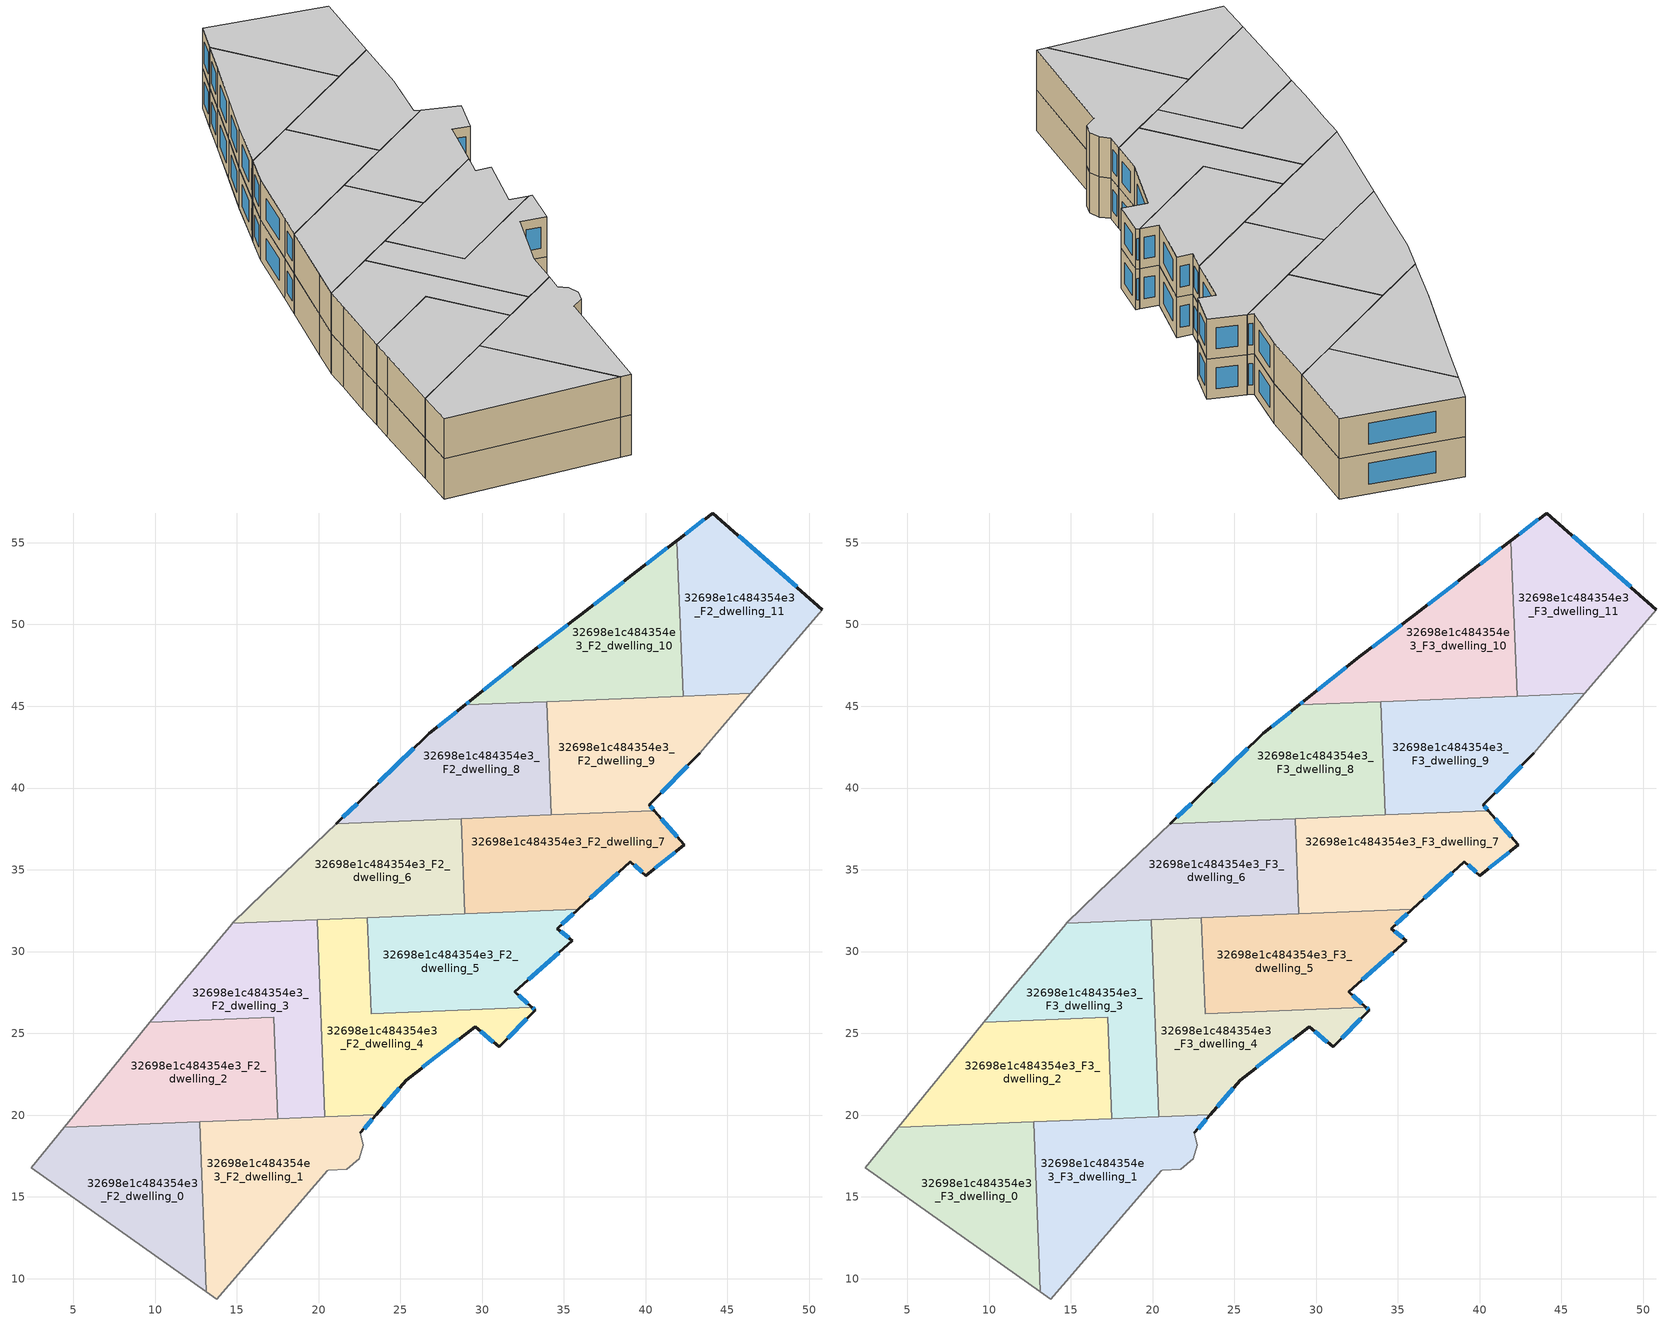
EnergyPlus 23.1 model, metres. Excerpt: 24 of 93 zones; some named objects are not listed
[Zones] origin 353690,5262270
32698e1c484354e3_F2_dwelling_0
 floor to 32698e1c484354e3_F1_dwelling_0 (EU_floor_Construction): 12.72,19.59 13.14,9.21 2.43,16.77 4.46,19.25 z6
 wall adiabatic (EU_wall_Construction): 12.72,19.59 4.46,19.25 2.43,16.77 13.14,9.21 z6:9
 wall to 32698e1c484354e3_F2_dwelling_1 (EU_wall_Construction): 13.14,9.21 12.72,19.59 z6:9
32698e1c484354e3_F2_dwelling_1
 floor to 32698e1c484354e3_F1_dwelling_1 (EU_floor_Construction): 23.52,20.02 22.56,18.91 22.74,18.15 22.5,17.33 21.73,16.68 20.58,16.64 20.54,16.59 13.79,8.76 13.14,9.21 12.72,19.59 z6
 wall outside (EU_wall_Construction): 22.56,18.91 23.52,20.02 z6:9
 wall adiabatic (EU_wall_Construction): 13.14,9.21 13.79,8.76 20.54,16.59 20.58,16.64 21.73,16.68 22.5,17.33 22.74,18.15 22.56,18.91 z6:9
 wall to 32698e1c484354e3_F2_dwelling_2 (EU_wall_Construction): 17.5,19.78 12.72,19.59 z6:9
 wall to 32698e1c484354e3_F2_dwelling_4 (EU_wall_Construction): 23.52,20.02 20.39,19.89 z6:9
 wall to 32698e1c484354e3_F2_dwelling_3 (EU_wall_Construction): 20.39,19.89 17.5,19.78 z6:9
 window (EU_Window_Construction): 22.78,19.17 23.29,19.76 z6.7:8.3
32698e1c484354e3_F2_dwelling_10
 floor to 32698e1c484354e3_F1_dwelling_10 (EU_floor_Construction): 41.91,55.12 42.29,45.62 28.96,45.08 29.28,45.34 32.64,48.02 36.03,50.59 39.47,53.25 z6
 wall outside (EU_wall_Construction): 41.91,55.12 39.47,53.25 36.03,50.59 32.64,48.02 29.28,45.34 28.96,45.08 z6:9
 wall to 32698e1c484354e3_F2_dwelling_11 (EU_wall_Construction): 42.29,45.62 41.91,55.12 z6:9
 wall to 32698e1c484354e3_F2_dwelling_9 (EU_wall_Construction): 33.94,45.28 42.29,45.62 z6:9
 wall to 32698e1c484354e3_F2_dwelling_8 (EU_wall_Construction): 28.96,45.08 33.94,45.28 z6:9
 window (EU_Window_Construction): 29.21,45.28 29.03,45.15 / 31.85,47.39 30.07,45.97 / 35.23,49.99 33.43,48.62 / 38.66,52.63 36.84,51.22 / 41.33,54.68 40.04,53.69 z6.7:8.3
32698e1c484354e3_F2_dwelling_11
 floor to 32698e1c484354e3_F1_dwelling_11 (EU_floor_Construction): 50.79,50.91 46.44,45.79 42.29,45.62 41.91,55.12 44.11,56.82 z6
 wall outside (EU_wall_Construction): 50.79,50.91 44.11,56.82 41.91,55.12 z6:9
 wall adiabatic (EU_wall_Construction): 46.44,45.79 50.79,50.91 z6:9
 wall to 32698e1c484354e3_F2_dwelling_9 (EU_wall_Construction): 42.29,45.62 46.44,45.79 z6:9
 window (EU_Window_Construction): 43.59,56.42 42.42,55.52 / 49.22,52.3 45.68,55.43 z6.7:8.3
32698e1c484354e3_F2_dwelling_2
 floor to 32698e1c484354e3_F1_dwelling_2 (EU_floor_Construction): 17.25,25.97 17.5,19.78 4.46,19.25 8.53,24.25 9.68,25.67 z6
 wall adiabatic (EU_wall_Construction): 9.68,25.67 8.53,24.25 4.46,19.25 12.72,19.59 z6:9
 wall to 32698e1c484354e3_F2_dwelling_3 (EU_wall_Construction): 17.5,19.78 17.25,25.97 9.68,25.67 z6:9
32698e1c484354e3_F2_dwelling_3
 floor to 32698e1c484354e3_F1_dwelling_3 (EU_floor_Construction): 19.91,31.93 20.39,19.89 17.5,19.78 17.25,25.97 9.68,25.67 11.1,27.43 13.41,30.13 14.72,31.71 14.73,31.73 z6
 wall adiabatic (EU_wall_Construction): 14.73,31.73 14.72,31.71 13.41,30.13 11.1,27.43 9.68,25.67 z6:9
 wall to 32698e1c484354e3_F2_dwelling_4 (EU_wall_Construction): 20.39,19.89 19.91,31.93 z6:9
 wall to 32698e1c484354e3_F2_dwelling_6 (EU_wall_Construction): 19.91,31.93 14.73,31.73 z6:9
32698e1c484354e3_F2_dwelling_4
 floor to 32698e1c484354e3_F1_dwelling_4 (EU_floor_Construction): 33.04,26.6 33.25,26.42 31.04,24.17 29.57,25.41 25.36,22.15 23.52,20.02 20.39,19.89 19.91,31.93 22.98,32.06 23.21,26.21 z6
 wall outside (EU_wall_Construction): 23.52,20.02 25.36,22.15 29.57,25.41 31.04,24.17 33.25,26.42 33.04,26.6 z6:9
 wall to 32698e1c484354e3_F2_dwelling_5 (EU_wall_Construction): 33.04,26.6 23.21,26.21 22.98,32.06 z6:9
 wall to 32698e1c484354e3_F2_dwelling_6 (EU_wall_Construction): 22.98,32.06 19.91,31.93 z6:9
 window (EU_Window_Construction): 23.95,20.52 24.93,21.65 / 33.2,26.46 33.09,26.56 / 31.56,24.7 32.73,25.89 / 29.91,25.12 30.69,24.46 / 26.35,22.91 28.58,24.64 z6.7:8.3
32698e1c484354e3_F2_dwelling_5
 floor to 32698e1c484354e3_F1_dwelling_5 (EU_floor_Construction): 35.87,32.58 34.58,31.4 35.51,30.68 31.99,27.54 33.04,26.6 23.21,26.21 22.98,32.06 z6
 wall outside (EU_wall_Construction): 33.04,26.6 31.99,27.54 35.51,30.68 34.58,31.4 35.87,32.58 z6:9
 wall to 32698e1c484354e3_F2_dwelling_7 (EU_wall_Construction): 35.87,32.58 28.95,32.3 z6:9
 wall to 32698e1c484354e3_F2_dwelling_6 (EU_wall_Construction): 28.95,32.3 22.98,32.06 z6:9
 window (EU_Window_Construction): 32.79,26.82 32.24,27.32 / 34.88,31.68 35.56,32.3 / 35.29,30.85 34.8,31.23 / 32.82,28.28 34.68,29.94 z6.7:8.3
32698e1c484354e3_F2_dwelling_6
 floor to 32698e1c484354e3_F1_dwelling_6 (EU_floor_Construction): 28.72,38.13 28.95,32.3 14.73,31.73 16.69,33.62 21.09,37.83 z6
 wall adiabatic (EU_wall_Construction): 21.09,37.83 16.69,33.62 14.73,31.73 z6:9
 wall to 32698e1c484354e3_F2_dwelling_7 (EU_wall_Construction): 28.95,32.3 28.72,38.13 z6:9
 wall to 32698e1c484354e3_F2_dwelling_8 (EU_wall_Construction): 28.72,38.13 21.09,37.83 z6:9
32698e1c484354e3_F2_dwelling_7
 floor to 32698e1c484354e3_F1_dwelling_7 (EU_floor_Construction): 40.53,38.61 42.36,36.53 40.02,34.63 39.07,35.5 35.87,32.58 28.95,32.3 28.72,38.13 z6
 wall outside (EU_wall_Construction): 35.87,32.58 39.07,35.5 40.02,34.63 42.36,36.53 40.53,38.61 z6:9
 wall to 32698e1c484354e3_F2_dwelling_9 (EU_wall_Construction): 40.53,38.61 34.21,38.36 z6:9
 wall to 32698e1c484354e3_F2_dwelling_8 (EU_wall_Construction): 34.22,38.36 28.72,38.13 z6:9
 window (EU_Window_Construction): 36.62,33.26 38.32,34.82 / 41.93,37.02 40.96,38.12 / 40.57,35.08 41.81,36.09 / 39.29,35.3 39.8,34.84 z6.7:8.3
32698e1c484354e3_F2_dwelling_8
 floor to 32698e1c484354e3_F1_dwelling_8 (EU_floor_Construction): 33.94,45.28 34.22,38.36 21.09,37.83 22.74,39.41 26.77,43.35 28.96,45.08 z6
 wall outside (EU_wall_Construction): 28.96,45.08 26.77,43.35 22.74,39.41 21.09,37.83 z6:9
 wall to 32698e1c484354e3_F2_dwelling_9 (EU_wall_Construction): 34.22,38.36 33.94,45.28 z6:9
 window (EU_Window_Construction): 22.36,39.04 21.48,38.2 / 25.82,42.42 23.69,40.34 / 28.44,44.68 27.28,43.76 z6.7:8.3
32698e1c484354e3_F2_dwelling_9
 floor to 32698e1c484354e3_F1_dwelling_9 (EU_floor_Construction): 46.44,45.79 43.32,42.11 40.21,38.98 40.53,38.61 34.22,38.36 33.94,45.28 z6
 wall outside (EU_wall_Construction): 40.53,38.61 40.21,38.98 43.32,42.11 z6:9
 wall adiabatic (EU_wall_Construction): 43.32,42.11 46.44,45.79 z6:9
 window (EU_Window_Construction): 40.94,39.71 42.59,41.38 / 40.46,38.7 40.29,38.89 z6.7:8.3
32698e1c484354e3_F3_dwelling_0
 floor to 32698e1c484354e3_F2_dwelling_0 (EU_floor_Construction): 12.72,19.59 13.14,9.21 2.43,16.77 4.46,19.25 z9
 wall adiabatic (EU_wall_Construction): 12.72,19.59 4.46,19.25 2.43,16.77 13.14,9.21 z9:12
 wall to 32698e1c484354e3_F3_dwelling_1 (EU_wall_Construction): 13.14,9.21 12.72,19.59 z9:12
 ceiling to 32698e1c484354e3_F4_dwelling_0 (EU_floor_Construction): 13.14,9.21 12.72,19.59 4.46,19.25 2.43,16.77 z12
32698e1c484354e3_F3_dwelling_1
 floor to 32698e1c484354e3_F2_dwelling_1 (EU_floor_Construction): 23.52,20.02 22.56,18.91 22.74,18.15 22.5,17.33 21.73,16.68 20.58,16.64 20.54,16.59 13.79,8.76 13.14,9.21 12.72,19.59 z9
 wall outside (EU_wall_Construction): 22.56,18.91 23.52,20.02 z9:12
 wall adiabatic (EU_wall_Construction): 13.14,9.21 13.79,8.76 20.54,16.59 20.58,16.64 21.73,16.68 22.5,17.33 22.74,18.15 22.56,18.91 z9:12
 wall to 32698e1c484354e3_F3_dwelling_2 (EU_wall_Construction): 17.5,19.78 12.72,19.59 z9:12
 wall to 32698e1c484354e3_F3_dwelling_4 (EU_wall_Construction): 23.52,20.02 20.39,19.89 z9:12
 wall to 32698e1c484354e3_F3_dwelling_3 (EU_wall_Construction): 20.39,19.89 17.5,19.78 z9:12
 window (EU_Window_Construction): 22.78,19.17 23.29,19.76 z9.7:11.3
 ceiling to 32698e1c484354e3_F4_dwelling_1 (EU_floor_Construction): 21.73,16.68 22.5,17.33 22.74,18.15 22.56,18.91 23.52,20.02 12.72,19.59 13.14,9.21 13.79,8.76 20.54,16.59 20.58,16.64 z12
32698e1c484354e3_F3_dwelling_10
 floor to 32698e1c484354e3_F2_dwelling_10 (EU_floor_Construction): 41.91,55.12 42.29,45.62 28.96,45.08 29.28,45.34 32.64,48.02 36.03,50.59 39.47,53.25 z9
 wall outside (EU_wall_Construction): 41.91,55.12 39.47,53.25 36.03,50.59 32.64,48.02 29.28,45.34 28.96,45.08 z9:12
 wall to 32698e1c484354e3_F3_dwelling_11 (EU_wall_Construction): 42.29,45.62 41.91,55.12 z9:12
 wall to 32698e1c484354e3_F3_dwelling_9 (EU_wall_Construction): 33.94,45.28 42.29,45.62 z9:12
 wall to 32698e1c484354e3_F3_dwelling_8 (EU_wall_Construction): 28.96,45.08 33.94,45.28 z9:12
 window (EU_Window_Construction): 29.21,45.28 29.03,45.15 / 31.85,47.39 30.07,45.97 / 35.23,49.99 33.43,48.62 / 38.66,52.63 36.84,51.22 / 41.33,54.68 40.04,53.69 z9.7:11.3
 ceiling to 32698e1c484354e3_F4_dwelling_10 (EU_floor_Construction): 42.29,45.62 41.91,55.12 39.47,53.25 36.03,50.59 32.64,48.02 29.28,45.34 28.96,45.08 z12
32698e1c484354e3_F3_dwelling_11
 floor to 32698e1c484354e3_F2_dwelling_11 (EU_floor_Construction): 50.79,50.91 46.44,45.79 42.29,45.62 41.91,55.12 44.11,56.82 z9
 wall outside (EU_wall_Construction): 50.79,50.91 44.11,56.82 41.91,55.12 z9:12
 wall adiabatic (EU_wall_Construction): 46.44,45.79 50.79,50.91 z9:12
 wall to 32698e1c484354e3_F3_dwelling_9 (EU_wall_Construction): 42.29,45.62 46.44,45.79 z9:12
 window (EU_Window_Construction): 43.59,56.42 42.42,55.52 / 49.22,52.3 45.68,55.43 z9.7:11.3
 ceiling to 32698e1c484354e3_F4_dwelling_11 (EU_floor_Construction): 46.44,45.79 50.79,50.91 44.11,56.82 41.91,55.12 42.29,45.62 z12
32698e1c484354e3_F3_dwelling_2
 floor to 32698e1c484354e3_F2_dwelling_2 (EU_floor_Construction): 17.25,25.97 17.5,19.78 4.46,19.25 8.53,24.25 9.68,25.67 z9
 wall adiabatic (EU_wall_Construction): 9.68,25.67 8.53,24.25 4.46,19.25 12.72,19.59 z9:12
 wall to 32698e1c484354e3_F3_dwelling_3 (EU_wall_Construction): 17.5,19.78 17.25,25.97 9.68,25.67 z9:12
 ceiling to 32698e1c484354e3_F4_dwelling_2 (EU_floor_Construction): 17.5,19.78 17.25,25.97 9.68,25.67 8.53,24.25 4.46,19.25 z12
32698e1c484354e3_F3_dwelling_3
 floor to 32698e1c484354e3_F2_dwelling_3 (EU_floor_Construction): 19.91,31.93 20.39,19.89 17.5,19.78 17.25,25.97 9.68,25.67 11.1,27.43 13.41,30.13 14.72,31.71 14.73,31.73 z9
 wall adiabatic (EU_wall_Construction): 14.73,31.73 14.72,31.71 13.41,30.13 11.1,27.43 9.68,25.67 z9:12
 wall to 32698e1c484354e3_F3_dwelling_4 (EU_wall_Construction): 20.39,19.89 19.91,31.93 z9:12
 wall to 32698e1c484354e3_F3_dwelling_6 (EU_wall_Construction): 19.91,31.93 14.73,31.73 z9:12
 ceiling to 32698e1c484354e3_F4_dwelling_3 (EU_floor_Construction): 20.39,19.89 19.91,31.93 14.73,31.73 14.72,31.71 13.41,30.13 11.1,27.43 9.68,25.67 17.25,25.97 17.5,19.78 z12
32698e1c484354e3_F3_dwelling_4
 floor to 32698e1c484354e3_F2_dwelling_4 (EU_floor_Construction): 33.04,26.6 33.25,26.42 31.04,24.17 29.57,25.41 25.36,22.15 23.52,20.02 20.39,19.89 19.91,31.93 22.98,32.06 23.21,26.21 z9
 wall outside (EU_wall_Construction): 23.52,20.02 25.36,22.15 29.57,25.41 31.04,24.17 33.25,26.42 33.04,26.6 z9:12
 wall to 32698e1c484354e3_F3_dwelling_5 (EU_wall_Construction): 33.04,26.6 23.21,26.21 22.98,32.06 z9:12
 wall to 32698e1c484354e3_F3_dwelling_6 (EU_wall_Construction): 22.98,32.06 19.91,31.93 z9:12
 window (EU_Window_Construction): 23.95,20.52 24.93,21.65 / 33.2,26.46 33.09,26.56 / 31.56,24.7 32.73,25.89 / 29.91,25.12 30.69,24.46 / 26.35,22.91 28.58,24.64 z9.7:11.3
 ceiling to 32698e1c484354e3_F4_dwelling_4 (EU_floor_Construction): 31.04,24.17 33.25,26.42 33.04,26.6 23.21,26.21 22.98,32.06 19.91,31.93 20.39,19.89 23.52,20.02 25.36,22.15 29.57,25.41 z12
32698e1c484354e3_F3_dwelling_5
 floor to 32698e1c484354e3_F2_dwelling_5 (EU_floor_Construction): 35.87,32.58 34.58,31.4 35.51,30.68 31.99,27.54 33.04,26.6 23.21,26.21 22.98,32.06 z9
 wall outside (EU_wall_Construction): 33.04,26.6 31.99,27.54 35.51,30.68 34.58,31.4 35.87,32.58 z9:12
 wall to 32698e1c484354e3_F3_dwelling_7 (EU_wall_Construction): 35.87,32.58 28.95,32.3 z9:12
 wall to 32698e1c484354e3_F3_dwelling_6 (EU_wall_Construction): 28.95,32.3 22.98,32.06 z9:12
 window (EU_Window_Construction): 32.79,26.82 32.24,27.32 / 34.88,31.68 35.56,32.3 / 35.29,30.85 34.8,31.23 / 32.82,28.28 34.68,29.94 z9.7:11.3
 ceiling to 32698e1c484354e3_F4_dwelling_5 (EU_floor_Construction): 33.04,26.6 31.99,27.54 35.51,30.68 34.58,31.4 35.87,32.58 22.98,32.06 23.21,26.21 z12
32698e1c484354e3_F3_dwelling_6
 floor to 32698e1c484354e3_F2_dwelling_6 (EU_floor_Construction): 28.72,38.13 28.95,32.3 14.73,31.73 16.69,33.62 21.09,37.83 z9
 wall adiabatic (EU_wall_Construction): 21.09,37.83 16.69,33.62 14.73,31.73 z9:12
 wall to 32698e1c484354e3_F3_dwelling_7 (EU_wall_Construction): 28.95,32.3 28.72,38.13 z9:12
 wall to 32698e1c484354e3_F3_dwelling_8 (EU_wall_Construction): 28.72,38.13 21.09,37.83 z9:12
 ceiling to 32698e1c484354e3_F4_dwelling_6 (EU_floor_Construction): 28.95,32.3 28.72,38.13 21.09,37.83 16.69,33.62 14.73,31.73 z12
32698e1c484354e3_F3_dwelling_7
 floor to 32698e1c484354e3_F2_dwelling_7 (EU_floor_Construction): 40.53,38.61 42.36,36.53 40.02,34.63 39.07,35.5 35.87,32.58 28.95,32.3 28.72,38.13 z9
 wall outside (EU_wall_Construction): 35.87,32.58 39.07,35.5 40.02,34.63 42.36,36.53 40.53,38.61 z9:12
 wall to 32698e1c484354e3_F3_dwelling_9 (EU_wall_Construction): 40.53,38.61 34.21,38.36 z9:12
 wall to 32698e1c484354e3_F3_dwelling_8 (EU_wall_Construction): 34.22,38.36 28.72,38.13 z9:12
 window (EU_Window_Construction): 36.62,33.26 38.32,34.82 / 41.93,37.02 40.96,38.12 / 40.57,35.08 41.81,36.09 / 39.29,35.3 39.8,34.84 z9.7:11.3
 ceiling to 32698e1c484354e3_F4_dwelling_7 (EU_floor_Construction): 40.02,34.63 42.36,36.53 40.53,38.61 28.72,38.13 28.95,32.3 35.87,32.58 39.07,35.5 z12
32698e1c484354e3_F3_dwelling_8
 floor to 32698e1c484354e3_F2_dwelling_8 (EU_floor_Construction): 33.94,45.28 34.22,38.36 21.09,37.83 22.74,39.41 26.77,43.35 28.96,45.08 z9
 wall outside (EU_wall_Construction): 28.96,45.08 26.77,43.35 22.74,39.41 21.09,37.83 z9:12
 wall to 32698e1c484354e3_F3_dwelling_9 (EU_wall_Construction): 34.22,38.36 33.94,45.28 z9:12
 window (EU_Window_Construction): 22.36,39.04 21.48,38.2 / 25.82,42.42 23.69,40.34 / 28.44,44.68 27.28,43.76 z9.7:11.3
 ceiling to 32698e1c484354e3_F4_dwelling_8 (EU_floor_Construction): 34.22,38.36 33.94,45.28 28.96,45.08 26.77,43.35 22.74,39.41 21.09,37.83 z12
32698e1c484354e3_F3_dwelling_9
 floor to 32698e1c484354e3_F2_dwelling_9 (EU_floor_Construction): 46.44,45.79 43.32,42.11 40.21,38.98 40.53,38.61 34.22,38.36 33.94,45.28 z9
 wall outside (EU_wall_Construction): 40.53,38.61 40.21,38.98 43.32,42.11 z9:12
 wall adiabatic (EU_wall_Construction): 43.32,42.11 46.44,45.79 z9:12
 window (EU_Window_Construction): 40.94,39.71 42.59,41.38 / 40.46,38.7 40.29,38.89 z9.7:11.3
 ceiling to 32698e1c484354e3_F4_dwelling_9 (EU_floor_Construction): 43.32,42.11 46.44,45.79 33.94,45.28 34.22,38.36 40.53,38.61 40.21,38.98 z12
[Building]
EU S2 Campaign: North Axis=0; Terrain=City; Solar Distribution=FullExterior
[Site:Location]
Budapest.Ferenc.Liszt.Intl.AP: Latitude=47.437; Longitude=19.256; Time Zone=1; Elevation=185
[SizingPeriod:WeatherFileDays]
AnnualSizingPeriod: Begin Month=1; Begin Day of Month=1; End Month=12; End Day of Month=31; Day of Week for Start Day=Monday; Use Weather File Daylight Saving Period=No; Use Weather File Rain and Snow Indicators=No
[MATERIAL]
EU_InternalMass_Material: Roughness=MediumRough; Thickness=0.1; Conductivity=1; Density=1800; Specific Heat=900; Thermal Absorptance=0.9; Solar Absorptance=0.7; Visible Absorptance=0.7
[MATERIAL:NOMASS] Roughness=MediumRough; Thermal Absorptance=0.9; Solar Absorptance=0.7; Visible Absorptance=0.7
Name | Thermal Resistance
EU_wall_NoMass | 0.832559
EU_floor_NoMass | 0.872794
[WINDOWMATERIAL:SIMPLEGLAZINGSYSTEM]
EU_Window_SimpleGlazing: UFactor=2.79869; Solar Heat Gain Coefficient=0.75; Visible Transmittance=0.75
[CONSTRUCTION]
EU_wall_Construction: EU_wall_NoMass
EU_floor_Construction: EU_floor_NoMass
EU_Window_Construction: EU_Window_SimpleGlazing
EU_InternalMass_Construction: EU_InternalMass_Material
[ZONE] Type=1; Multiplier=1; Ceiling Height=autocalculate; Floor Area=autocalculate; Part of Total Floor Area=Yes
Name | Volume
32698e1c484354e3_F2_dwelling_0; 32698e1c484354e3_F3_dwelling_0; 32698e1c484354e3_F2_dwelling_11; 32698e1c484354e3_F3_dwelling_11 | 191.613
32698e1c484354e3_F2_dwelling_1; 32698e1c484354e3_F3_dwelling_1; 32698e1c484354e3_F2_dwelling_7; 32698e1c484354e3_F3_dwelling_7 | 191.618
32698e1c484354e3_F2_dwelling_10; 32698e1c484354e3_F3_dwelling_10; 32698e1c484354e3_F2_dwelling_8; 32698e1c484354e3_F3_dwelling_8 | 191.615
32698e1c484354e3_F2_dwelling_2; 32698e1c484354e3_F3_dwelling_2 | 191.607
32698e1c484354e3_F2_dwelling_3; 32698e1c484354e3_F3_dwelling_3 | 191.606
32698e1c484354e3_F2_dwelling_4; 32698e1c484354e3_F3_dwelling_4 | 191.629
32698e1c484354e3_F2_dwelling_5; 32698e1c484354e3_F3_dwelling_5; 32698e1c484354e3_F2_dwelling_9; 32698e1c484354e3_F3_dwelling_9 | 191.621
32698e1c484354e3_F2_dwelling_6; 32698e1c484354e3_F3_dwelling_6 | 191.62
[INTERNALMASS] Construction=EU_InternalMass_Construction
Name | Zone or ZoneList | Surface Area
32698e1c484354e3_F2_dwelling_0_EU_InternalMass | 32698e1c484354e3_F2_dwelling_0 | 63.8714
32698e1c484354e3_F2_dwelling_1_EU_InternalMass | 32698e1c484354e3_F2_dwelling_1 | 63.8723
32698e1c484354e3_F2_dwelling_2_EU_InternalMass | 32698e1c484354e3_F2_dwelling_2 | 63.869
32698e1c484354e3_F2_dwelling_3_EU_InternalMass | 32698e1c484354e3_F2_dwelling_3 | 63.8686
32698e1c484354e3_F2_dwelling_4_EU_InternalMass | 32698e1c484354e3_F2_dwelling_4 | 63.8767
32698e1c484354e3_F2_dwelling_5_EU_InternalMass | 32698e1c484354e3_F2_dwelling_5 | 63.8737
32698e1c484354e3_F2_dwelling_6_EU_InternalMass | 32698e1c484354e3_F2_dwelling_6 | 63.8744
32698e1c484354e3_F2_dwelling_7_EU_InternalMass | 32698e1c484354e3_F2_dwelling_7 | 63.8725
32698e1c484354e3_F2_dwelling_8_EU_InternalMass | 32698e1c484354e3_F2_dwelling_8 | 63.8726
32698e1c484354e3_F2_dwelling_9_EU_InternalMass | 32698e1c484354e3_F2_dwelling_9 | 63.8738
32698e1c484354e3_F2_dwelling_10_EU_InternalMass | 32698e1c484354e3_F2_dwelling_10 | 63.8712
32698e1c484354e3_F2_dwelling_11_EU_InternalMass | 32698e1c484354e3_F2_dwelling_11 | 63.8703
32698e1c484354e3_F3_dwelling_0_EU_InternalMass | 32698e1c484354e3_F3_dwelling_0 | 63.8714
32698e1c484354e3_F3_dwelling_1_EU_InternalMass | 32698e1c484354e3_F3_dwelling_1 | 63.8723
32698e1c484354e3_F3_dwelling_2_EU_InternalMass | 32698e1c484354e3_F3_dwelling_2 | 63.869
32698e1c484354e3_F3_dwelling_3_EU_InternalMass | 32698e1c484354e3_F3_dwelling_3 | 63.8686
32698e1c484354e3_F3_dwelling_4_EU_InternalMass | 32698e1c484354e3_F3_dwelling_4 | 63.8767
32698e1c484354e3_F3_dwelling_5_EU_InternalMass | 32698e1c484354e3_F3_dwelling_5 | 63.8737
32698e1c484354e3_F3_dwelling_6_EU_InternalMass | 32698e1c484354e3_F3_dwelling_6 | 63.8744
32698e1c484354e3_F3_dwelling_7_EU_InternalMass | 32698e1c484354e3_F3_dwelling_7 | 63.8725
32698e1c484354e3_F3_dwelling_8_EU_InternalMass | 32698e1c484354e3_F3_dwelling_8 | 63.8726
32698e1c484354e3_F3_dwelling_9_EU_InternalMass | 32698e1c484354e3_F3_dwelling_9 | 63.8738
32698e1c484354e3_F3_dwelling_10_EU_InternalMass | 32698e1c484354e3_F3_dwelling_10 | 63.8712
32698e1c484354e3_F3_dwelling_11_EU_InternalMass | 32698e1c484354e3_F3_dwelling_11 | 63.8703
[OTHEREQUIPMENT] Fuel Type=Electricity; Design Level Calculation Method=Watts/Area; Power per Zone Floor Area=1; Fraction Latent=0; Fraction Radiant=0; Fraction Lost=0; Carbon Dioxide Generation Rate=0; EndUse Subcategory=EU_Step8_InternalGains
Name | Zone or ZoneList or Space or SpaceList | Schedule
EU_Step8_InternalGain_32698e1c484354e3_F2_dwelling_0_f000 | 32698e1c484354e3_F2_dwelling_0 | EU_Step8_GainSchedule_32698e1c484354e3_F2_dwelling_0_f000
EU_Step8_InternalGain_32698e1c484354e3_F2_dwelling_1_f000 | 32698e1c484354e3_F2_dwelling_1 | EU_Step8_GainSchedule_32698e1c484354e3_F2_dwelling_1_f000
EU_Step8_InternalGain_32698e1c484354e3_F2_dwelling_2_f000 | 32698e1c484354e3_F2_dwelling_2 | EU_Step8_GainSchedule_32698e1c484354e3_F2_dwelling_2_f000
EU_Step8_InternalGain_32698e1c484354e3_F2_dwelling_3_f000 | 32698e1c484354e3_F2_dwelling_3 | EU_Step8_GainSchedule_32698e1c484354e3_F2_dwelling_3_f000
EU_Step8_InternalGain_32698e1c484354e3_F2_dwelling_4_f000 | 32698e1c484354e3_F2_dwelling_4 | EU_Step8_GainSchedule_32698e1c484354e3_F2_dwelling_4_f000
EU_Step8_InternalGain_32698e1c484354e3_F2_dwelling_5_f000 | 32698e1c484354e3_F2_dwelling_5 | EU_Step8_GainSchedule_32698e1c484354e3_F2_dwelling_5_f000
EU_Step8_InternalGain_32698e1c484354e3_F2_dwelling_6_f000 | 32698e1c484354e3_F2_dwelling_6 | EU_Step8_GainSchedule_32698e1c484354e3_F2_dwelling_6_f000
EU_Step8_InternalGain_32698e1c484354e3_F2_dwelling_7_f000 | 32698e1c484354e3_F2_dwelling_7 | EU_Step8_GainSchedule_32698e1c484354e3_F2_dwelling_7_f000
EU_Step8_InternalGain_32698e1c484354e3_F2_dwelling_8_f000 | 32698e1c484354e3_F2_dwelling_8 | EU_Step8_GainSchedule_32698e1c484354e3_F2_dwelling_8_f000
EU_Step8_InternalGain_32698e1c484354e3_F2_dwelling_9_f000 | 32698e1c484354e3_F2_dwelling_9 | EU_Step8_GainSchedule_32698e1c484354e3_F2_dwelling_9_f000
EU_Step8_InternalGain_32698e1c484354e3_F2_dwelling_10_f000 | 32698e1c484354e3_F2_dwelling_10 | EU_Step8_GainSchedule_32698e1c484354e3_F2_dwelling_10_f000
EU_Step8_InternalGain_32698e1c484354e3_F2_dwelling_11_f000 | 32698e1c484354e3_F2_dwelling_11 | EU_Step8_GainSchedule_32698e1c484354e3_F2_dwelling_11_f000
EU_Step8_InternalGain_32698e1c484354e3_F3_dwelling_0_f000 | 32698e1c484354e3_F3_dwelling_0 | EU_Step8_GainSchedule_32698e1c484354e3_F3_dwelling_0_f000
EU_Step8_InternalGain_32698e1c484354e3_F3_dwelling_1_f000 | 32698e1c484354e3_F3_dwelling_1 | EU_Step8_GainSchedule_32698e1c484354e3_F3_dwelling_1_f000
EU_Step8_InternalGain_32698e1c484354e3_F3_dwelling_2_f000 | 32698e1c484354e3_F3_dwelling_2 | EU_Step8_GainSchedule_32698e1c484354e3_F3_dwelling_2_f000
EU_Step8_InternalGain_32698e1c484354e3_F3_dwelling_3_f000 | 32698e1c484354e3_F3_dwelling_3 | EU_Step8_GainSchedule_32698e1c484354e3_F3_dwelling_3_f000
EU_Step8_InternalGain_32698e1c484354e3_F3_dwelling_4_f000 | 32698e1c484354e3_F3_dwelling_4 | EU_Step8_GainSchedule_32698e1c484354e3_F3_dwelling_4_f000
EU_Step8_InternalGain_32698e1c484354e3_F3_dwelling_5_f000 | 32698e1c484354e3_F3_dwelling_5 | EU_Step8_GainSchedule_32698e1c484354e3_F3_dwelling_5_f000
EU_Step8_InternalGain_32698e1c484354e3_F3_dwelling_6_f000 | 32698e1c484354e3_F3_dwelling_6 | EU_Step8_GainSchedule_32698e1c484354e3_F3_dwelling_6_f000
EU_Step8_InternalGain_32698e1c484354e3_F3_dwelling_7_f000 | 32698e1c484354e3_F3_dwelling_7 | EU_Step8_GainSchedule_32698e1c484354e3_F3_dwelling_7_f000
EU_Step8_InternalGain_32698e1c484354e3_F3_dwelling_8_f000 | 32698e1c484354e3_F3_dwelling_8 | EU_Step8_GainSchedule_32698e1c484354e3_F3_dwelling_8_f000
EU_Step8_InternalGain_32698e1c484354e3_F3_dwelling_9_f000 | 32698e1c484354e3_F3_dwelling_9 | EU_Step8_GainSchedule_32698e1c484354e3_F3_dwelling_9_f000
EU_Step8_InternalGain_32698e1c484354e3_F3_dwelling_10_f000 | 32698e1c484354e3_F3_dwelling_10 | EU_Step8_GainSchedule_32698e1c484354e3_F3_dwelling_10_f000
EU_Step8_InternalGain_32698e1c484354e3_F3_dwelling_11_f000 | 32698e1c484354e3_F3_dwelling_11 | EU_Step8_GainSchedule_32698e1c484354e3_F3_dwelling_11_f000
[ZONEVENTILATION:DESIGNFLOWRATE] Schedule=EU_AlwaysOn; Design Flow Rate Calculation Method=AirChanges/Hour; Air Changes per Hour=0.475469; Ventilation Type=Natural; Fan Pressure Rise=0; Fan Total Efficiency=1; Constant Term Coefficient=1; Temperature Term Coefficient=0; Velocity Term Coefficient=0; Velocity Squared Term Coefficient=0; Minimum Indoor Temperature=-100; Maximum Indoor Temperature=100; Delta Temperature=-100; Minimum Outdoor Temperature=-100; Maximum Outdoor Temperature=100; Maximum Wind Speed=40
Name | Zone or ZoneList or Space or SpaceList
EU_ConstantAir_32698e1c484354e3_F2_dwelling_0 | 32698e1c484354e3_F2_dwelling_0
EU_ConstantAir_32698e1c484354e3_F2_dwelling_1 | 32698e1c484354e3_F2_dwelling_1
EU_ConstantAir_32698e1c484354e3_F2_dwelling_2 | 32698e1c484354e3_F2_dwelling_2
EU_ConstantAir_32698e1c484354e3_F2_dwelling_3 | 32698e1c484354e3_F2_dwelling_3
EU_ConstantAir_32698e1c484354e3_F2_dwelling_4 | 32698e1c484354e3_F2_dwelling_4
EU_ConstantAir_32698e1c484354e3_F2_dwelling_5 | 32698e1c484354e3_F2_dwelling_5
EU_ConstantAir_32698e1c484354e3_F2_dwelling_6 | 32698e1c484354e3_F2_dwelling_6
EU_ConstantAir_32698e1c484354e3_F2_dwelling_7 | 32698e1c484354e3_F2_dwelling_7
EU_ConstantAir_32698e1c484354e3_F2_dwelling_8 | 32698e1c484354e3_F2_dwelling_8
EU_ConstantAir_32698e1c484354e3_F2_dwelling_9 | 32698e1c484354e3_F2_dwelling_9
EU_ConstantAir_32698e1c484354e3_F2_dwelling_10 | 32698e1c484354e3_F2_dwelling_10
EU_ConstantAir_32698e1c484354e3_F2_dwelling_11 | 32698e1c484354e3_F2_dwelling_11
EU_ConstantAir_32698e1c484354e3_F3_dwelling_0 | 32698e1c484354e3_F3_dwelling_0
EU_ConstantAir_32698e1c484354e3_F3_dwelling_1 | 32698e1c484354e3_F3_dwelling_1
EU_ConstantAir_32698e1c484354e3_F3_dwelling_2 | 32698e1c484354e3_F3_dwelling_2
EU_ConstantAir_32698e1c484354e3_F3_dwelling_3 | 32698e1c484354e3_F3_dwelling_3
EU_ConstantAir_32698e1c484354e3_F3_dwelling_4 | 32698e1c484354e3_F3_dwelling_4
EU_ConstantAir_32698e1c484354e3_F3_dwelling_5 | 32698e1c484354e3_F3_dwelling_5
EU_ConstantAir_32698e1c484354e3_F3_dwelling_6 | 32698e1c484354e3_F3_dwelling_6
EU_ConstantAir_32698e1c484354e3_F3_dwelling_7 | 32698e1c484354e3_F3_dwelling_7
EU_ConstantAir_32698e1c484354e3_F3_dwelling_8 | 32698e1c484354e3_F3_dwelling_8
EU_ConstantAir_32698e1c484354e3_F3_dwelling_9 | 32698e1c484354e3_F3_dwelling_9
EU_ConstantAir_32698e1c484354e3_F3_dwelling_10 | 32698e1c484354e3_F3_dwelling_10
EU_ConstantAir_32698e1c484354e3_F3_dwelling_11 | 32698e1c484354e3_F3_dwelling_11
[HVACTEMPLATE:ZONE:IDEALLOADSAIRSYSTEM] System Availability Schedule=EU_AlwaysOn; Maximum Heating Supply Air Temperature=50; Minimum Cooling Supply Air Temperature=13; Maximum Heating Supply Air Humidity Ratio=0.0156; Minimum Cooling Supply Air Humidity Ratio=0.0077; Heating Limit=NoLimit; Cooling Limit=NoLimit; Heating Availability Schedule=EU_AlwaysOn; Cooling Availability Schedule=EU_CoolingOff; Dehumidification Control Type=ConstantSensibleHeatRatio; Cooling Sensible Heat Ratio=0.7; Dehumidification Setpoint=60; Humidification Control Type=None; Humidification Setpoint=30; Outdoor Air Method=None; Outdoor Air Flow Rate per Person=0.00944; Outdoor Air Flow Rate per Zone Floor Area=0; Outdoor Air Flow Rate per Zone=0; Demand Controlled Ventilation Type=None; Outdoor Air Economizer Type=NoEconomizer; Heat Recovery Type=None; Sensible Heat Recovery Effectiveness=0.7; Latent Heat Recovery Effectiveness=0.65
Name | Template Thermostat
32698e1c484354e3_F2_dwelling_0 | EU_HeatOnly_32698e1c484354e3_F2_dwelling_0
32698e1c484354e3_F2_dwelling_1 | EU_HeatOnly_32698e1c484354e3_F2_dwelling_1
32698e1c484354e3_F2_dwelling_2 | EU_HeatOnly_32698e1c484354e3_F2_dwelling_2
32698e1c484354e3_F2_dwelling_3 | EU_HeatOnly_32698e1c484354e3_F2_dwelling_3
32698e1c484354e3_F2_dwelling_4 | EU_HeatOnly_32698e1c484354e3_F2_dwelling_4
32698e1c484354e3_F2_dwelling_5 | EU_HeatOnly_32698e1c484354e3_F2_dwelling_5
32698e1c484354e3_F2_dwelling_6 | EU_HeatOnly_32698e1c484354e3_F2_dwelling_6
32698e1c484354e3_F2_dwelling_7 | EU_HeatOnly_32698e1c484354e3_F2_dwelling_7
32698e1c484354e3_F2_dwelling_8 | EU_HeatOnly_32698e1c484354e3_F2_dwelling_8
32698e1c484354e3_F2_dwelling_9 | EU_HeatOnly_32698e1c484354e3_F2_dwelling_9
32698e1c484354e3_F2_dwelling_10 | EU_HeatOnly_32698e1c484354e3_F2_dwelling_10
32698e1c484354e3_F2_dwelling_11 | EU_HeatOnly_32698e1c484354e3_F2_dwelling_11
32698e1c484354e3_F3_dwelling_0 | EU_HeatOnly_32698e1c484354e3_F3_dwelling_0
32698e1c484354e3_F3_dwelling_1 | EU_HeatOnly_32698e1c484354e3_F3_dwelling_1
32698e1c484354e3_F3_dwelling_2 | EU_HeatOnly_32698e1c484354e3_F3_dwelling_2
32698e1c484354e3_F3_dwelling_3 | EU_HeatOnly_32698e1c484354e3_F3_dwelling_3
32698e1c484354e3_F3_dwelling_4 | EU_HeatOnly_32698e1c484354e3_F3_dwelling_4
32698e1c484354e3_F3_dwelling_5 | EU_HeatOnly_32698e1c484354e3_F3_dwelling_5
32698e1c484354e3_F3_dwelling_6 | EU_HeatOnly_32698e1c484354e3_F3_dwelling_6
32698e1c484354e3_F3_dwelling_7 | EU_HeatOnly_32698e1c484354e3_F3_dwelling_7
32698e1c484354e3_F3_dwelling_8 | EU_HeatOnly_32698e1c484354e3_F3_dwelling_8
32698e1c484354e3_F3_dwelling_9 | EU_HeatOnly_32698e1c484354e3_F3_dwelling_9
32698e1c484354e3_F3_dwelling_10 | EU_HeatOnly_32698e1c484354e3_F3_dwelling_10
32698e1c484354e3_F3_dwelling_11 | EU_HeatOnly_32698e1c484354e3_F3_dwelling_11
[SIZING:ZONE] Zone Cooling Design Supply Air Temperature Input Method=SupplyAirTemperature; Zone Cooling Design Supply Air Temperature=13; Zone Heating Design Supply Air Temperature Input Method=SupplyAirTemperature; Zone Heating Design Supply Air Temperature=50; Zone Cooling Design Supply Air Humidity Ratio=0.008; Zone Heating Design Supply Air Humidity Ratio=0.008; Cooling Design Air Flow Method=DesignDay; Cooling Design Air Flow Rate=0; Cooling Minimum Air Flow per Zone Floor Area=0.000762; Cooling Minimum Air Flow=0; Cooling Minimum Air Flow Fraction=0.2; Heating Design Air Flow Method=DesignDay; Heating Design Air Flow Rate=0; Heating Maximum Air Flow per Zone Floor Area=0.002032; Heating Maximum Air Flow=0.141576; Heating Maximum Air Flow Fraction=0.3; Account for Dedicated Outdoor Air System=No; Dedicated Outdoor Air System Control Strategy=NeutralSupplyAir; Dedicated Outdoor Air Low Setpoint Temperature for Design=autosize; Dedicated Outdoor Air High Setpoint Temperature for Design=autosize; Zone Load Sizing Method=Sensible Load Only No Latent Load; Zone Latent Cooling Design Supply Air Humidity Ratio Input Method=HumidityRatioDifference; Zone Cooling Design Supply Air Humidity Ratio Difference=0.005; Zone Latent Heating Design Supply Air Humidity Ratio Input Method=HumidityRatioDifference; Zone Humidification Design Supply Air Humidity Ratio Difference=0.005
32698e1c484354e3_F2_dwelling_0; 32698e1c484354e3_F2_dwelling_1; 32698e1c484354e3_F2_dwelling_2; 32698e1c484354e3_F2_dwelling_3; 32698e1c484354e3_F2_dwelling_4; 32698e1c484354e3_F2_dwelling_5; 32698e1c484354e3_F2_dwelling_6; 32698e1c484354e3_F2_dwelling_7; 32698e1c484354e3_F2_dwelling_8; 32698e1c484354e3_F2_dwelling_9; 32698e1c484354e3_F2_dwelling_10; 32698e1c484354e3_F2_dwelling_11; 32698e1c484354e3_F3_dwelling_0; 32698e1c484354e3_F3_dwelling_1; 32698e1c484354e3_F3_dwelling_2; 32698e1c484354e3_F3_dwelling_3; 32698e1c484354e3_F3_dwelling_4; 32698e1c484354e3_F3_dwelling_5; 32698e1c484354e3_F3_dwelling_6; 32698e1c484354e3_F3_dwelling_7; 32698e1c484354e3_F3_dwelling_8; 32698e1c484354e3_F3_dwelling_9; 32698e1c484354e3_F3_dwelling_10; 32698e1c484354e3_F3_dwelling_11
[SCHEDULE:CONSTANT]
Name | Hourly Value
EU_AlwaysOn | 1
EU_CoolingOff | 0
[SCHEDULE:FILE] Column Number=1; Rows to Skip at Top=0; Number of Hours of Data=8760; Column Separator=Comma; Interpolate to Timestep=No; Minutes per Item=60; Adjust Schedule for Daylight Savings=Yes
Name | File
EU_Step8_GainSchedule_32698e1c484354e3_F2_dwelling_0_f000 | ../../schedules/32698e1c484354e3/32698e1c484354e3_F2_dwelling_0_f000_gain.csv
EU_Step8_GainSchedule_32698e1c484354e3_F2_dwelling_1_f000 | ../../schedules/32698e1c484354e3/32698e1c484354e3_F2_dwelling_1_f000_gain.csv
EU_Step8_GainSchedule_32698e1c484354e3_F2_dwelling_2_f000 | ../../schedules/32698e1c484354e3/32698e1c484354e3_F2_dwelling_2_f000_gain.csv
EU_Step8_GainSchedule_32698e1c484354e3_F2_dwelling_3_f000 | ../../schedules/32698e1c484354e3/32698e1c484354e3_F2_dwelling_3_f000_gain.csv
EU_Step8_GainSchedule_32698e1c484354e3_F2_dwelling_4_f000 | ../../schedules/32698e1c484354e3/32698e1c484354e3_F2_dwelling_4_f000_gain.csv
EU_Step8_GainSchedule_32698e1c484354e3_F2_dwelling_5_f000 | ../../schedules/32698e1c484354e3/32698e1c484354e3_F2_dwelling_5_f000_gain.csv
EU_Step8_GainSchedule_32698e1c484354e3_F2_dwelling_6_f000 | ../../schedules/32698e1c484354e3/32698e1c484354e3_F2_dwelling_6_f000_gain.csv
EU_Step8_GainSchedule_32698e1c484354e3_F2_dwelling_7_f000 | ../../schedules/32698e1c484354e3/32698e1c484354e3_F2_dwelling_7_f000_gain.csv
EU_Step8_GainSchedule_32698e1c484354e3_F2_dwelling_8_f000 | ../../schedules/32698e1c484354e3/32698e1c484354e3_F2_dwelling_8_f000_gain.csv
EU_Step8_GainSchedule_32698e1c484354e3_F2_dwelling_9_f000 | ../../schedules/32698e1c484354e3/32698e1c484354e3_F2_dwelling_9_f000_gain.csv
EU_Step8_GainSchedule_32698e1c484354e3_F2_dwelling_10_f000 | ../../schedules/32698e1c484354e3/32698e1c484354e3_F2_dwelling_10_f000_gain.csv
EU_Step8_GainSchedule_32698e1c484354e3_F2_dwelling_11_f000 | ../../schedules/32698e1c484354e3/32698e1c484354e3_F2_dwelling_11_f000_gain.csv
EU_Step8_GainSchedule_32698e1c484354e3_F3_dwelling_0_f000 | ../../schedules/32698e1c484354e3/32698e1c484354e3_F3_dwelling_0_f000_gain.csv
EU_Step8_GainSchedule_32698e1c484354e3_F3_dwelling_1_f000 | ../../schedules/32698e1c484354e3/32698e1c484354e3_F3_dwelling_1_f000_gain.csv
EU_Step8_GainSchedule_32698e1c484354e3_F3_dwelling_2_f000 | ../../schedules/32698e1c484354e3/32698e1c484354e3_F3_dwelling_2_f000_gain.csv
EU_Step8_GainSchedule_32698e1c484354e3_F3_dwelling_3_f000 | ../../schedules/32698e1c484354e3/32698e1c484354e3_F3_dwelling_3_f000_gain.csv
EU_Step8_GainSchedule_32698e1c484354e3_F3_dwelling_4_f000 | ../../schedules/32698e1c484354e3/32698e1c484354e3_F3_dwelling_4_f000_gain.csv
EU_Step8_GainSchedule_32698e1c484354e3_F3_dwelling_5_f000 | ../../schedules/32698e1c484354e3/32698e1c484354e3_F3_dwelling_5_f000_gain.csv
EU_Step8_GainSchedule_32698e1c484354e3_F3_dwelling_6_f000 | ../../schedules/32698e1c484354e3/32698e1c484354e3_F3_dwelling_6_f000_gain.csv
EU_Step8_GainSchedule_32698e1c484354e3_F3_dwelling_7_f000 | ../../schedules/32698e1c484354e3/32698e1c484354e3_F3_dwelling_7_f000_gain.csv
EU_Step8_GainSchedule_32698e1c484354e3_F3_dwelling_8_f000 | ../../schedules/32698e1c484354e3/32698e1c484354e3_F3_dwelling_8_f000_gain.csv
EU_Step8_GainSchedule_32698e1c484354e3_F3_dwelling_9_f000 | ../../schedules/32698e1c484354e3/32698e1c484354e3_F3_dwelling_9_f000_gain.csv
EU_Step8_GainSchedule_32698e1c484354e3_F3_dwelling_10_f000 | ../../schedules/32698e1c484354e3/32698e1c484354e3_F3_dwelling_10_f000_gain.csv
EU_Step8_GainSchedule_32698e1c484354e3_F3_dwelling_11_f000 | ../../schedules/32698e1c484354e3/32698e1c484354e3_F3_dwelling_11_f000_gain.csv
